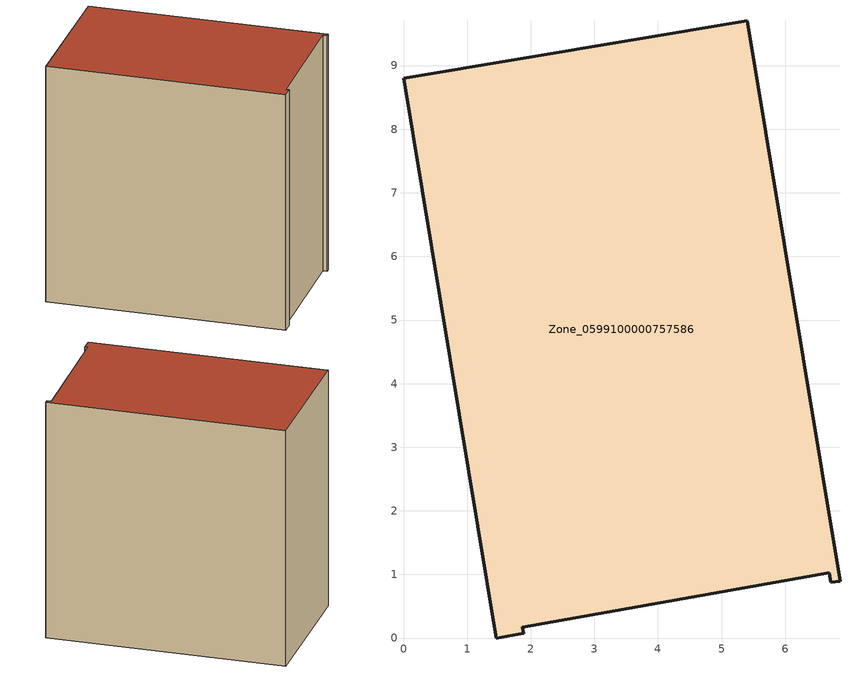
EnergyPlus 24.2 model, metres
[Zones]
Zone_0599100000757586
 floor ground (C_G): 0,8.8 5.4,9.7 6.86,0.9 6.72,0.87 6.69,1.03 1.87,0.17 1.89,0.07 1.46,0 z0
 wall outside (C_F): 5.4,9.7 0,8.8 1.46,0 1.89,0.07 1.87,0.17 6.69,1.03 6.72,0.87 6.86,0.9 5.4,9.7 z0:9.22
 roof outside (C_R): 1.87,0.17 6.69,1.03 6.72,0.87 6.86,0.9 5.4,9.7 0,8.8 1.46,0 1.89,0.07 z9.22
[BUILDING]
Pand.0599100000757586: North Axis=0; Terrain=City; Loads Convergence Tolerance Value=0.04; Temperature Convergence Tolerance Value=0.4; Solar Distribution=FullExterior; Maximum Number of Warmup Days=25; Minimum Number of Warmup Days=1
[Site:Location]
Rotterdam.The.Hague.AP_ZH_NLD Design_Conditions: Latitude=51.96; Longitude=4.45; Time Zone=1; Elevation=-4.5
[SITE:GROUNDTEMPERATURE:BUILDINGSURFACE]
18, 18, 18, 18, 18, 18, 18, 18, 18, 18, 18, 18
[MATERIAL] Thermal Absorptance=0.9; Solar Absorptance=0.7; Visible Absorptance=0.7
Name | Roughness | Thickness | Conductivity | Density | Specific Heat
G.TI.2006-2014 | MediumSmooth | 0.15 | 0.06 | 540 | 1210
F.TI.2006-2014 | Rough | 0.3 | 0.12 | 1920 | 840
R.TI.2006-2014 | MediumRough | 0.2 | 0.08 | 1500 | 1000
[CONSTRUCTION]
C_G: G.TI.2006-2014
C_F: F.TI.2006-2014
C_R: R.TI.2006-2014
[ZONE]
Zone_0599100000757586: Type=1; Multiplier=1; Ceiling Height=Autocalculate; Volume=Autocalculate; Floor Area=autocalculate; Part of Total Floor Area=Yes
[ZONEINFILTRATION:DESIGNFLOWRATE]
Infil_Zone_0599100000757586: Zone or ZoneList or Space or SpaceList=Zone_0599100000757586; Schedule=AlwaysOn; Design Flow Rate Calculation Method=Flow/Area; Flow Rate per Floor Area=0.0015; Constant Term Coefficient=1; Temperature Term Coefficient=0; Velocity Term Coefficient=0; Velocity Squared Term Coefficient=0
[HVACTEMPLATE:ZONE:IDEALLOADSAIRSYSTEM]
Zone_0599100000757586: Maximum Heating Supply Air Temperature=50; Minimum Cooling Supply Air Temperature=13; Maximum Heating Supply Air Humidity Ratio=0.0156; Minimum Cooling Supply Air Humidity Ratio=0.0077; Heating Limit=NoLimit; Cooling Limit=NoLimit; Dehumidification Control Type=ConstantSensibleHeatRatio; Cooling Sensible Heat Ratio=0.7; Dehumidification Setpoint=60; Humidification Control Type=None; Humidification Setpoint=30; Outdoor Air Method=None; Outdoor Air Flow Rate per Person=0.00944; Outdoor Air Flow Rate per Zone Floor Area=0; Outdoor Air Flow Rate per Zone=0; Demand Controlled Ventilation Type=None; Outdoor Air Economizer Type=NoEconomizer; Heat Recovery Type=None; Sensible Heat Recovery Effectiveness=0.7; Latent Heat Recovery Effectiveness=0.65
[ZONECONTROL:THERMOSTAT]
ThermostatControl_Zone_0599100000757586: Zone or ZoneList=Zone_0599100000757586; Control Type Schedule=DualSetpointControlType; Control 1=Thermostat_Zone_0599100000757586; Temperature Difference Between Cutout And Setpoint=0
[THERMOSTATSETPOINT:DUALSETPOINT]
Thermostat_Zone_0599100000757586: Heating Setpoint Temperature Schedule=HeatingSetpoint_Zone_0599100000757586; Cooling Setpoint Temperature Schedule=CoolingSetpoint_Zone_0599100000757586
[SCHEDULE:COMPACT]
HeatingSetpoint_Zone_0599100000757586: Through: 12/31, For: AllDays, Until: 24:00, 21
CoolingSetpoint_Zone_0599100000757586: Through: 12/31, For: AllDays, Until: 24:00, 24
DualSetpointControlType: Through: 12/31, For: AllDays, Until: 24:00, 4
AlwaysOn: Through: 12/31, For: AllDays, Until: 24:00, 1
